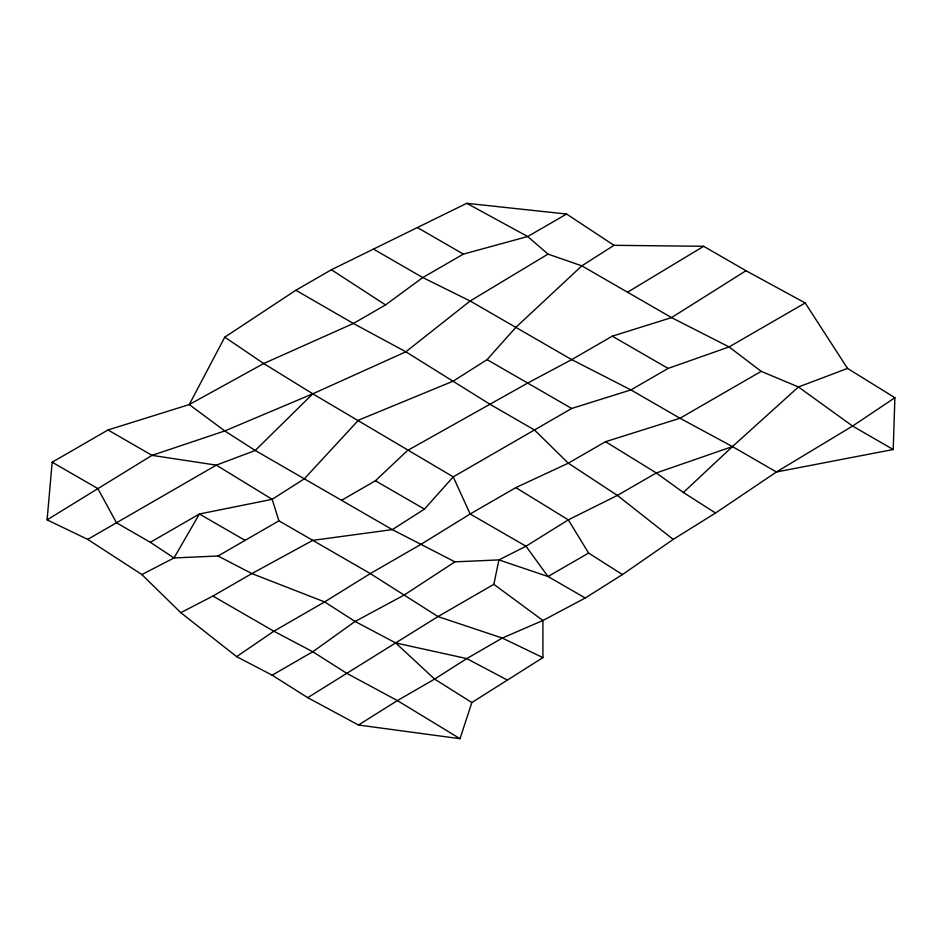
<?xml version="1.0" encoding="UTF-8"?>
<svg xmlns="http://www.w3.org/2000/svg" width="942" height="942" viewBox="0 0 942 942"><rect width="100%" height="100%" fill="white"/><g stroke="black" fill="none" stroke-linecap="round" stroke-linejoin="round"><path stroke-width="1.41" d="M358.466 725.022L397.394 700.589L434.615 679.1L466.773 658.588L502.31 638.064L542.922 620.484L585.229 598.005L622.45 574.561L673.224 539.389L715.52 513.013L776.443 471.977L893.204 449.511L894.9 397.724L847.517 368.416L805.21 302.959L745.982 270.719L703.674 246.298L613.996 245.32L566.613 214.046L466.773 203.307L331.396 269.742L295.859 290.254L224.785 337.154L189.248 404.565L108.024 429.964L52.175 462.204L47.1 519.854L87.712 539.389L141.865 574.561L180.782 612.665L236.63 656.633L272.167 675.19L307.704 697.657L358.466 725.022L460.002 738.693L471.848 702.544L542.922 657.61L542.922 620.484L493.843 584.334L498.919 559.901L526.001 546.23L568.297 519.854L617.375 495.421L656.303 472.955L732.452 446.579L798.439 386.974L847.517 368.416M52.175 462.204L97.862 488.58L116.478 522.775L150.32 542.321L199.398 513.991L272.167 499.331L304.313 478.819L358.466 420.191L453.232 381.121L487.073 359.62L515.839 327.38L581.838 265.832L613.996 245.32M180.782 612.665L212.939 596.05L251.855 573.584L312.779 540.367L392.308 529.616L424.465 509.104L453.232 476.864L571.688 408.475L630.916 389.906L668.149 368.416L729.061 346.927L805.21 302.959M893.204 449.511L852.592 426.055L798.439 386.974L761.218 371.348L729.061 346.927L671.528 317.607L581.838 265.832L547.997 254.105L470.152 301.004L405.849 351.802L312.779 393.815L255.247 450.488L216.319 465.136L87.712 539.389M341.546 500.308L375.387 480.773L407.545 450.488L527.685 383.076L571.688 359.62L612.3 336.176L671.528 317.607L745.982 270.719M236.63 656.633L273.851 631.222L324.625 601.914L370.312 573.584L421.074 544.276L470.152 513.991L515.839 487.615L568.297 463.181L605.529 441.692L656.303 472.955L683.374 492.489L732.452 446.579L776.443 471.977L852.592 426.055L894.9 397.724M585.229 598.005L547.997 576.516L498.919 559.901L454.927 561.856L392.308 529.616L255.247 450.488L224.785 430.941L189.248 404.565L263.701 363.53L353.391 323.471L385.549 304.914L422.77 277.56L463.382 254.105L527.685 236.524L566.613 214.046M454.927 561.856L404.153 595.073L355.087 621.461L312.779 651.746L272.167 675.19M307.704 697.657L438.006 616.574L493.843 584.334M47.1 519.854L152.015 455.363L224.785 430.941L312.779 393.815L453.232 476.864L470.152 513.991L526.001 546.23L547.997 576.516L588.609 553.072L622.45 574.561M627.525 292.208L703.674 246.298M141.865 574.561L174.011 557.947L218.014 556.004L278.938 520.832L370.312 573.584L438.006 616.574L502.31 638.064L542.922 657.61M761.218 371.348L679.994 418.248L605.529 441.692M218.014 556.004L251.855 573.584L324.625 601.914L355.087 621.461L395.699 642.95L466.773 658.588L507.385 680.077M732.452 446.579L679.994 418.248L630.916 389.906L571.688 359.62L470.152 301.004L422.77 277.56L373.703 249.218M466.773 203.307L527.685 236.524L547.997 254.105M612.3 336.176L668.149 368.416M417.695 227.728L463.382 254.105M487.073 359.62L571.688 408.475M295.859 290.254L353.391 323.471L405.849 351.802L490.464 404.565L534.455 429.964L568.297 463.181L617.375 495.421L673.224 539.389M375.387 480.773L424.465 509.104M108.024 429.964L152.015 455.363L216.319 465.136L272.167 499.331L278.938 520.832M245.085 540.367L199.398 513.991L174.011 557.947L150.32 542.321M212.939 596.05L273.851 631.222L312.779 651.746L346.621 673.236L397.394 700.589L460.002 738.693M515.839 487.615L568.297 519.854L588.609 553.072M312.779 393.815L263.701 363.53L224.785 337.154M471.848 702.544L434.615 679.1L395.699 642.95M683.374 492.489L715.52 513.013M331.396 269.742L385.549 304.914"/></g></svg>
